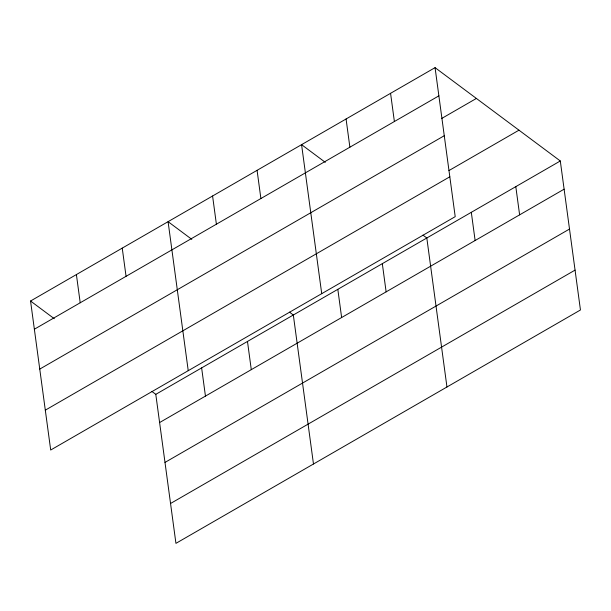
<?xml version="1.0" encoding="UTF-8"?>
<svg xmlns="http://www.w3.org/2000/svg" width="611" height="611" viewBox="0 0 611 611"><rect width="100%" height="100%" fill="white"/><g stroke="black" fill="none" stroke-linecap="round" stroke-linejoin="round"><path stroke-width="0.92" d="M435.063 67.645L455.21 216.653L50.698 450.024L30.55 301.017L435.063 67.645L560.302 160.976L580.45 309.983L175.937 543.355L155.79 394.347L151.963 391.491M34.361 329.222L438.881 95.851M441.784 118.412L476.397 98.44M39.753 369.09L444.266 135.718M448.932 170.584L518.976 130.174M45.306 410.164L449.818 176.793M155.79 394.347L560.302 160.976M159.601 422.552L564.113 189.181M164.993 462.42L569.505 229.049M170.545 503.495L575.058 270.115M325.304 162.335L301.574 144.654L321.722 293.67M422.988 235.136L426.814 237.985L446.962 387M191.808 239.352L168.086 221.671L188.234 370.678M289.499 312.145L293.326 315.001L313.474 464.009M30.55 301.017L54.272 318.698M515.806 186.645L519.617 214.851M471.31 212.315L475.121 240.52M390.566 93.315L394.385 121.52M382.318 263.654L386.129 291.867M346.07 118.985L349.882 147.198M337.822 289.324L341.633 317.537M257.078 170.332L260.889 198.537M247.478 341.45L251.289 369.655M212.582 196.001L216.393 224.206M201.63 367.898L205.449 396.104M122.238 248.119L126.057 276.325M76.398 274.568L80.209 302.773"/></g></svg>
